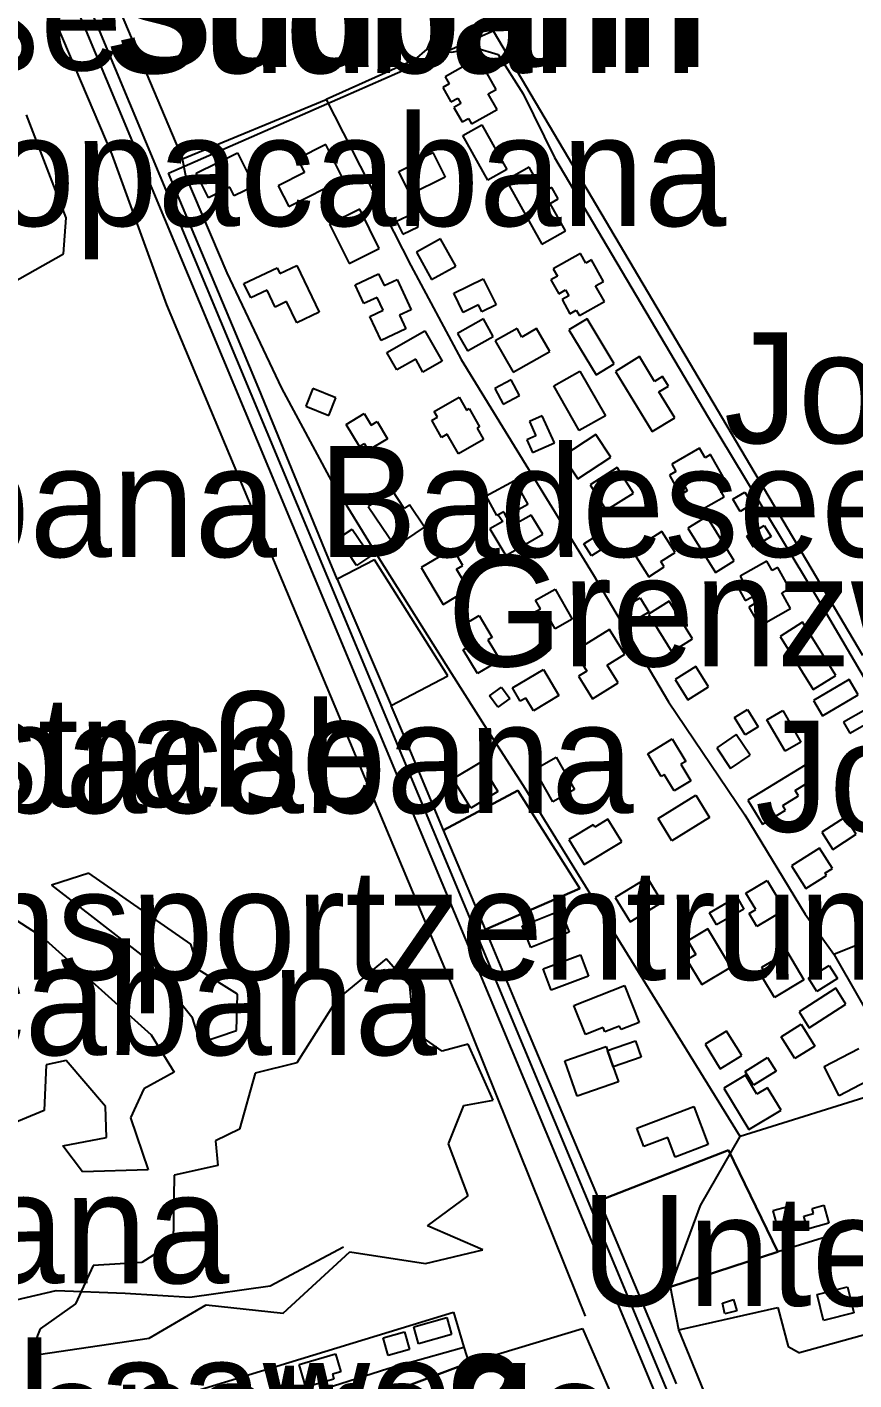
# Model space of a CAD drawing. Extents: x -3657 to 4700, y -7332 to 8131.
# Drawn here: x 1628 to 1952, y -2071 to -1541 of the extents above; entities that cross this region are included whole.
import ezdxf

# ---------------------------------------------------------------- set-up
doc = ezdxf.new("R2010")
doc.units = 0
for name, color, linetype in [('OSM_BUILDING_DETACHED', 9, 'CONTINUOUS'), ('OSM_BUILDING_GARAGE', 9, 'CONTINUOUS'), ('OSM_BUILDING_HOUSE', 9, 'CONTINUOUS'), ('OSM_BUILDING_YES', 9, 'CONTINUOUS'), ('OSM_HIGHWAY_LIVING_STREET', 8, 'CONTINUOUS'), ('OSM_HIGHWAY_PATH', 8, 'CONTINUOUS'), ('OSM_HIGHWAY_RESIDENTIAL', 8, 'CONTINUOUS'), ('OSM_HIGHWAY_SERVICE', 8, 'CONTINUOUS'), ('OSM_HIGHWAY_TRACK', 8, 'CONTINUOUS'), ('OSM_HIGHWAY_UNCLASSIFIED', 8, 'CONTINUOUS'), ('OSM_LABELS', 8, 'CONTINUOUS'), ('OSM_LANDUSE_FOREST', 3, 'CONTINUOUS'), ('OSM_LANDUSE_GRASS', 3, 'CONTINUOUS'), ('OSM_LANDUSE_RESIDENTIAL', 3, 'CONTINUOUS'), ('OSM_RAILWAY_RAIL', 5, 'CONTINUOUS')]:
    doc.layers.add(name, color=color, linetype=linetype)

msp = doc.modelspace()

# ---------------------------------------------------------------- linework, layer by layer
at = {"layer": 'OSM_BUILDING_DETACHED'}
for p, q in [((1752.877707, -1696.740732), (1759.931256, -1692.470847)), ((1759.931256, -1692.470847), (1762.714754, -1697.063197)), ((1758.133739, -1705.436175), (1752.877707, -1696.740732)), ((1762.714754, -1697.063197), (1765.073521, -1695.628783)), ((1765.073521, -1695.628783), (1769.131208, -1702.333837)), ((1760.02227, -1704.290868), (1758.133739, -1705.436175)), ((1761.599838, -1706.892829), (1760.02227, -1704.290868)), ((1769.131208, -1702.333837), (1761.599838, -1706.892829)), ((1870.967771, -1825.66013), (1880.592452, -1819.866874)), ((1880.592452, -1819.866874), (1885.871237, -1828.640154)), ((1876.299647, -1834.522366), (1870.967771, -1825.66013)), ((1885.871237, -1828.640154), (1883.922031, -1829.807701)), ((1883.922031, -1829.807701), (1887.820444, -1836.301485)), ((1877.467654, -1833.821838), (1876.299647, -1834.522366)), ((1881.312976, -1840.215546), (1877.467654, -1833.821838)), ((1887.820444, -1836.301485), (1881.312976, -1840.215546)), ((1940.016707, -1948.141342), (1953.645984, -1941.024866)), ((1945.95534, -1959.527702), (1940.016707, -1948.141342)), ((1959.584617, -1952.400107), (1945.95534, -1959.527702))]:
    msp.add_line(p, q, dxfattribs=at)
at = {"layer": 'OSM_BUILDING_GARAGE'}
for p, q in [((1904.346985, -1726.073954), (1908.981091, -1723.249603)), ((1907.221496, -1730.799738), (1904.346985, -1726.073954)), ((1908.981091, -1723.249603), (1911.855602, -1727.975387)), ((1911.855602, -1727.975387), (1907.221496, -1730.799738)), ((1909.792628, -1740.462577), (1916.626228, -1736.292767)), ((1916.626228, -1736.292767), (1919.28079, -1740.640489)), ((1749.889429, -1741.28542), (1755.29715, -1737.693824)), ((1756.980901, -1751.949013), (1749.889429, -1741.28542)), ((1755.29715, -1737.693824), (1762.381037, -1748.357417)), ((1845.97697, -1743.47596), (1851.354354, -1740.062275)), ((1851.354354, -1740.062275), (1854.342631, -1744.754701)), ((1912.44719, -1744.810299), (1909.792628, -1740.462577)), ((1919.28079, -1740.640489), (1912.44719, -1744.810299)), ((1848.972833, -1748.179505), (1845.97697, -1743.47596)), ((1854.342631, -1744.754701), (1848.972833, -1748.179505)), ((1762.381037, -1748.357417), (1756.980901, -1751.949013)), ((1808.995137, -1802.998604), (1813.697503, -1799.540442)), ((1813.697503, -1799.540442), (1816.958821, -1803.999358)), ((1812.26404, -1807.446401), (1808.995137, -1802.998604)), ((1816.958821, -1803.999358), (1812.26404, -1807.446401)), ((1933.949138, -1913.515242), (1942.041758, -1908.522589)), ((1942.041758, -1908.522589), (1945.234816, -1913.693153)), ((1937.142196, -1918.685806), (1933.949138, -1913.515242)), ((1945.234816, -1913.693153), (1937.142196, -1918.685806)), ((1909.13278, -1949.998297), (1917.930755, -1944.549746)), ((1917.930755, -1944.549746), (1921.237581, -1949.898222)), ((1912.439605, -1955.335653), (1909.13278, -1949.998297)), ((1921.237581, -1949.898222), (1912.439605, -1955.335653))]:
    msp.add_line(p, q, dxfattribs=at)
at = {"layer": 'OSM_BUILDING_HOUSE'}
for p, q in [((1842.108895, -1924.189955), (1861.866417, -1916.361832)), ((1861.866417, -1916.361832), (1867.592685, -1930.828292)), ((1846.598896, -1935.520718), (1842.108895, -1924.189955)), ((1853.493172, -1932.796442), (1846.598896, -1935.520718)), ((1854.183358, -1934.542202), (1853.493172, -1932.796442)), ((1859.985471, -1932.240467), (1854.183358, -1934.542202)), ((1860.531552, -1933.630404), (1859.985471, -1932.240467)), ((1867.592685, -1930.828292), (1860.531552, -1933.630404)), ((1923.255047, -1936.488113), (1931.089796, -1931.584417)), ((1931.089796, -1931.584417), (1936.406503, -1940.06859)), ((1855.290689, -1941.847709), (1866.151638, -1938.08932)), ((1866.151638, -1938.08932), (1868.358716, -1944.471909)), ((1928.571755, -1944.983406), (1923.255047, -1936.488113)), ((1838.544198, -1945.884085), (1854.744608, -1940.27986)), ((1854.744608, -1940.27986), (1855.290689, -1941.847709)), ((1857.497767, -1948.230298), (1855.290689, -1941.847709)), ((1855.290689, -1941.847709), (1857.497767, -1948.230298)), ((1936.406503, -1940.06859), (1928.571755, -1944.983406)), ((1843.314824, -1959.683375), (1838.544198, -1945.884085)), ((1868.358716, -1944.471909), (1857.497767, -1948.230298)), ((1857.497767, -1948.230298), (1859.515234, -1954.079151)), ((1859.515234, -1954.079151), (1843.314824, -1959.683375)), ((1866.690134, -1972.170565), (1889.00362, -1963.697512)), ((1889.00362, -1963.697512), (1894.691966, -1978.675469)), ((1869.443294, -1979.420475), (1866.690134, -1972.170565)), ((1878.794935, -1975.873356), (1869.443294, -1979.420475)), ((1881.737706, -1983.601404), (1878.794935, -1975.873356)), ((1894.691966, -1978.675469), (1881.737706, -1983.601404)), ((1932.15162, -2006.70771), (1935.921098, -2005.651358)), ((1933.569915, -2011.778198), (1932.15162, -2006.70771)), ((1935.352263, -2003.616491), (1939.880187, -2002.359988)), ((1935.921098, -2005.651358), (1935.352263, -2003.616491)), ((1939.880187, -2002.359988), (1941.859731, -2009.465344)), ((1941.859731, -2009.465344), (1933.569915, -2011.778198)), ((1937.316639, -2037.308553), (1949.178736, -2034.361888)), ((1939.849849, -2047.505128), (1937.316639, -2037.308553)), ((1949.178736, -2034.361888), (1951.711946, -2044.558463)), ((1779.362646, -2049.973656), (1792.256231, -2046.348701)), ((1792.256231, -2046.348701), (1794.122008, -2052.987038)), ((1951.711946, -2044.558463), (1939.849849, -2047.505128)), ((1767.394366, -2054.26578), (1775.797949, -2051.930686)), ((1769.320819, -2061.215463), (1767.394366, -2054.26578)), ((1775.797949, -2051.930686), (1777.731987, -2058.880369)), ((1781.228424, -2056.611993), (1779.362646, -2049.973656)), ((1794.122008, -2052.987038), (1781.228424, -2056.611993)), ((1777.731987, -2058.880369), (1769.320819, -2061.215463)), ((1734.492973, -2064.751461), (1748.789682, -2060.62613)), ((1737.048936, -2073.602577), (1734.492973, -2064.751461)), ((1748.789682, -2060.62613), (1750.799565, -2067.586932)), ((1748.061574, -2070.422403), (1737.048936, -2073.602577)), ((1750.799565, -2067.586932), (1747.515493, -2068.532089)), ((1747.515493, -2068.532089), (1748.061574, -2070.422403))]:
    msp.add_line(p, q, dxfattribs=at)
at = {"layer": 'OSM_BUILDING_YES'}
for p, q in [((1802.480084, -1554.53354), (1791.687396, -1560.638142)), ((1804.58098, -1558.26969), (1802.480084, -1554.53354)), ((1791.687396, -1560.638142), (1793.295302, -1563.484732)), ((1806.77289, -1557.024307), (1804.58098, -1558.26969)), ((1811.611776, -1565.586316), (1806.77289, -1557.024307)), ((1793.295302, -1563.484732), (1790.769676, -1564.919147)), ((1790.769676, -1564.919147), (1793.924812, -1570.501132)), ((1808.540069, -1567.320957), (1811.611776, -1565.586316)), ((1811.983415, -1573.414439), (1808.540069, -1567.320957)), ((1793.924812, -1570.501132), (1796.571789, -1569.01112)), ((1797.785303, -1571.168301), (1795.115572, -1572.680552)), ((1795.115572, -1572.680552), (1798.3238, -1578.340374)), ((1796.571789, -1569.01112), (1797.785303, -1571.168301)), ((1798.3238, -1578.340374), (1800.819087, -1576.939318)), ((1800.819087, -1576.939318), (1802.017432, -1579.052022)), ((1802.017432, -1579.052022), (1811.983415, -1573.414439)), ((1798.627178, -1583.588775), (1806.052366, -1579.441204)), ((1806.052366, -1579.441204), (1815.813568, -1596.943285)), ((1744.951945, -1587.213729), (1733.82554, -1592.806834)), ((1751.762791, -1600.746152), (1744.951945, -1587.213729)), ((1808.395964, -1601.090856), (1798.627178, -1583.588775)), ((1694.234652, -1598.455536), (1710.397139, -1590.438382)), ((1710.397139, -1590.438382), (1716.843931, -1603.437069)), ((1733.82554, -1592.806834), (1736.525608, -1598.16643)), ((1777.527207, -1593.162658), (1781.440789, -1591.238986)), ((1778.53594, -1595.208645), (1777.527207, -1593.162658)), ((1781.440789, -1591.238986), (1782.108221, -1592.584444)), ((1782.108221, -1592.584444), (1786.818172, -1590.26047)), ((1786.818172, -1590.26047), (1791.62672, -1600.023385)), ((1699.012863, -1608.085017), (1694.234652, -1598.455536)), ((1736.525608, -1598.16643), (1726.332092, -1603.303635)), ((1773.499858, -1597.688291), (1778.53594, -1595.208645)), ((1777.959521, -1606.750678), (1773.499858, -1597.688291)), ((1815.813568, -1596.943285), (1808.395964, -1601.090856)), ((1824.596374, -1596.053726), (1815.532942, -1601.101976)), ((1830.06477, -1605.883358), (1824.596374, -1596.053726)), ((1707.408861, -1603.915207), (1699.012863, -1608.085017)), ((1709.085027, -1607.295533), (1707.408861, -1603.915207)), ((1716.843931, -1603.437069), (1709.085027, -1607.295533)), ((1726.332092, -1603.303635), (1730.44287, -1611.476462)), ((1730.44287, -1611.476462), (1751.762791, -1600.746152)), ((1791.62672, -1600.023385), (1777.959521, -1606.750678)), ((1815.532942, -1601.101976), (1829.465598, -1626.131954)), ((1833.401933, -1604.026402), (1830.06477, -1605.883358)), ((1835.889637, -1608.496438), (1833.401933, -1604.026402)), ((1832.825514, -1610.20884), (1835.889637, -1608.496438)), ((1758.239921, -1612.510575), (1746.438499, -1618.348309)), ((1765.847136, -1627.922192), (1758.239921, -1612.510575)), ((1778.725551, -1614.423128), (1772.665567, -1617.291957)), ((1781.099488, -1619.449139), (1778.725551, -1614.423128)), ((1838.794485, -1620.928031), (1832.825514, -1610.20884)), ((1746.438499, -1618.348309), (1754.045714, -1633.748806)), ((1772.665567, -1617.291957), (1775.039503, -1622.317968)), ((1775.039503, -1622.317968), (1781.099488, -1619.449139)), ((1789.851956, -1624.085967), (1780.409302, -1629.28989)), ((1795.798174, -1634.860755), (1789.851956, -1624.085967)), ((1829.465598, -1626.131954), (1838.794485, -1620.928031)), ((1754.045714, -1633.748806), (1765.847136, -1627.922192)), ((1780.409302, -1629.28989), (1786.35552, -1640.075797)), ((1844.619352, -1629.856984), (1833.985937, -1635.872629)), ((1846.727832, -1633.582014), (1844.619352, -1629.856984)), ((1712.892427, -1641.632526), (1725.854271, -1635.41673)), ((1725.854271, -1635.41673), (1726.954018, -1637.718465)), ((1726.954018, -1637.718465), (1733.643513, -1634.516051)), ((1733.643513, -1634.516051), (1742.388397, -1652.763139)), ((1786.35552, -1640.075797), (1795.798174, -1634.860755)), ((1833.985937, -1635.872629), (1835.601427, -1638.719219)), ((1848.912157, -1632.34775), (1846.727832, -1633.582014)), ((1853.66003, -1640.742967), (1848.912157, -1632.34775)), ((1715.577326, -1647.236751), (1712.892427, -1641.632526)), ((1756.396897, -1642.077306), (1765.589264, -1637.785182)), ((1765.589264, -1637.785182), (1767.735667, -1642.388652)), ((1767.735667, -1642.388652), (1772.832425, -1640.009081)), ((1772.832425, -1640.009081), (1778.376666, -1651.873579)), ((1795.039728, -1645.402034), (1806.606031, -1639.708854)), ((1806.606031, -1639.708854), (1811.604191, -1649.87207)), ((1835.601427, -1638.719219), (1833.068217, -1640.142514)), ((1833.068217, -1640.142514), (1836.139924, -1645.579946)), ((1850.595907, -1642.477608), (1853.66003, -1640.742967)), ((1721.963443, -1644.167771), (1715.577326, -1647.236751)), ((1725.148916, -1650.806108), (1721.963443, -1644.167771)), ((1759.847827, -1649.460649), (1756.396897, -1642.077306)), ((1798.725776, -1652.896573), (1795.039728, -1645.402034)), ((1836.139924, -1645.579946), (1838.779317, -1644.078815)), ((1840.091428, -1646.402789), (1837.421698, -1647.90392)), ((1838.779317, -1644.078815), (1840.091428, -1646.402789)), ((1854.039253, -1648.582209), (1850.595907, -1642.477608)), ((1729.600995, -1648.671165), (1725.148916, -1650.806108)), ((1733.582837, -1656.977426), (1729.600995, -1648.671165)), ((1765.012845, -1647.047719), (1759.847827, -1649.460649)), ((1762.168672, -1654.47554), (1767.356444, -1652.062611)), ((1767.356444, -1652.062611), (1765.012845, -1647.047719)), ((1778.376666, -1651.873579), (1773.833574, -1653.997402)), ((1804.725085, -1649.938787), (1798.725776, -1652.896573)), ((1806.037197, -1652.618585), (1804.725085, -1649.938787)), ((1811.604191, -1649.87207), (1806.037197, -1652.618585)), ((1837.421698, -1647.90392), (1840.531327, -1653.419189)), ((1840.531327, -1653.419189), (1843.026615, -1652.007013)), ((1843.026615, -1652.007013), (1844.22496, -1654.130836)), ((1844.22496, -1654.130836), (1854.039253, -1648.582209)), ((1742.388397, -1652.763139), (1733.582837, -1656.977426)), ((1766.560075, -1663.882631), (1762.168672, -1654.47554)), ((1773.833574, -1653.997402), (1776.321277, -1659.31252)), ((1806.643954, -1655.442936), (1796.549036, -1661.147236)), ((1810.504445, -1662.270305), (1806.643954, -1655.442936)), ((1847.213238, -1655.465175), (1840.152104, -1659.74618)), ((1857.87699, -1673.056213), (1847.213238, -1655.465175)), ((1776.321277, -1659.31252), (1766.560075, -1663.882631)), ((1768.827829, -1668.563938), (1783.73888, -1660.157601)), ((1783.73888, -1660.157601), (1790.43596, -1672.044339)), ((1796.549036, -1661.147236), (1800.401942, -1667.974605)), ((1800.401942, -1667.974605), (1810.504445, -1662.270305)), ((1819.818163, -1659.179086), (1811.285644, -1664.049424)), ((1821.737032, -1662.537173), (1819.818163, -1659.179086)), ((1827.486054, -1659.256922), (1821.737032, -1662.537173)), ((1832.597981, -1668.196994), (1827.486054, -1659.256922)), ((1840.152104, -1659.74618), (1850.815857, -1677.337217)), ((1811.285644, -1664.049424), (1818.31644, -1676.358702)), ((1818.31644, -1676.358702), (1832.597981, -1668.196994)), ((1772.695905, -1675.424665), (1768.827829, -1668.563938)), ((1780.143846, -1671.221496), (1772.695905, -1675.424665)), ((1782.97285, -1676.247507), (1780.143846, -1671.221496)), ((1790.43596, -1672.044339), (1782.97285, -1676.247507)), ((1850.815857, -1677.337217), (1857.87699, -1673.056213)), ((1867.789881, -1670.209623), (1858.339642, -1675.96952)), ((1873.683008, -1679.894701), (1867.789881, -1670.209623)), ((1834.22864, -1681.67382), (1844.422156, -1675.858325)), ((1844.422156, -1675.858325), (1854.395723, -1693.360406)), ((1858.339642, -1675.96952), (1872.704612, -1699.576203)), ((1876.800221, -1677.993267), (1873.683008, -1679.894701)), ((1879.067975, -1681.729417), (1876.800221, -1677.993267)), ((1739.885525, -1682.685693), (1737.048936, -1689.635376)), ((1748.903449, -1686.355126), (1739.885525, -1682.685693)), ((1817.512487, -1679.316487), (1811.141539, -1682.707932)), ((1811.141539, -1682.707932), (1814.410442, -1688.845892)), ((1820.78139, -1685.443328), (1817.512487, -1679.316487)), ((1844.194622, -1699.164781), (1834.22864, -1681.67382)), ((1875.374343, -1683.975554), (1879.067975, -1681.729417)), ((1881.578432, -1694.172129), (1875.374343, -1683.975554)), ((1746.066861, -1693.315928), (1748.903449, -1686.355126)), ((1787.417344, -1691.670243), (1797.110286, -1686.132736)), ((1797.110286, -1686.132736), (1799.992381, -1691.169866)), ((1814.410442, -1688.845892), (1820.78139, -1685.443328)), ((1737.048936, -1689.635376), (1746.066861, -1693.315928)), ((1786.401026, -1695.139525), (1788.661196, -1693.849664)), ((1788.661196, -1693.849664), (1787.417344, -1691.670243)), ((1799.992381, -1691.169866), (1801.06179, -1690.558294)), ((1801.06179, -1690.558294), (1805.096724, -1697.630291)), ((1829.700716, -1693.416004), (1824.65705, -1695.662141)), ((1834.418251, -1703.979522), (1829.700716, -1693.416004)), ((1854.395723, -1693.360406), (1844.194622, -1699.164781)), ((1872.704612, -1699.576203), (1881.578432, -1694.172129)), ((1790.231179, -1701.855699), (1786.401026, -1695.139525)), ((1805.096724, -1697.630291), (1804.133497, -1698.186266)), ((1804.133497, -1698.186266), (1806.674292, -1702.634063)), ((1824.65705, -1695.662141), (1827.121999, -1701.188529)), ((1792.491349, -1700.565838), (1790.231179, -1701.855699)), ((1796.875168, -1708.238287), (1792.491349, -1700.565838)), ((1806.674292, -1702.634063), (1796.875168, -1708.238287)), ((1827.121999, -1701.188529), (1823.617978, -1702.756378)), ((1823.617978, -1702.756378), (1825.870563, -1707.804627)), ((1825.870563, -1707.804627), (1834.418251, -1703.979522)), ((1850.618661, -1700.643674), (1837.740245, -1709.150086)), ((1856.511787, -1709.583746), (1850.618661, -1700.643674)), ((1837.740245, -1709.150086), (1843.633372, -1718.079039)), ((1843.633372, -1718.079039), (1856.511787, -1709.583746)), ((1891.309296, -1706.092225), (1880.372503, -1712.274663)), ((1893.410192, -1709.817255), (1891.309296, -1706.092225)), ((1895.602101, -1708.582992), (1893.410192, -1709.817255)), ((1900.524417, -1717.289555), (1895.602101, -1708.582992)), ((1859.037413, -1713.675719), (1848.457089, -1720.380773)), ((1865.355269, -1723.638785), (1859.037413, -1713.675719)), ((1881.980409, -1715.121253), (1879.447198, -1716.555668)), ((1880.372503, -1712.274663), (1881.980409, -1715.121253)), ((1807.690609, -1724.728495), (1818.824599, -1718.646133)), ((1818.824599, -1718.646133), (1824.019955, -1728.153299)), ((1848.457089, -1720.380773), (1854.767361, -1730.343839)), ((1879.447198, -1716.555668), (1882.693348, -1722.293326)), ((1882.693348, -1722.293326), (1885.33274, -1720.792195)), ((1885.33274, -1720.792195), (1886.47041, -1722.804823)), ((1897.45271, -1719.024195), (1900.524417, -1717.289555)), ((1900.90364, -1725.117677), (1897.45271, -1719.024195)), ((1770.883218, -1722.537955), (1761.539162, -1728.820468)), ((1775.676598, -1729.65443), (1770.883218, -1722.537955)), ((1811.892401, -1732.423184), (1807.690609, -1724.728495)), ((1854.767361, -1730.343839), (1865.355269, -1723.638785)), ((1886.47041, -1722.804823), (1883.800679, -1724.317074)), ((1883.800679, -1724.317074), (1887.084751, -1730.132569)), ((1890.778384, -1730.833097), (1900.90364, -1725.117677)), ((1761.539162, -1728.820468), (1772.180161, -1744.632387)), ((1777.724403, -1728.264494), (1775.676598, -1729.65443)), ((1783.579607, -1736.959937), (1777.724403, -1728.264494)), ((1814.592469, -1730.944292), (1812.362638, -1732.167436)), ((1814.592469, -1730.944292), (1812.362638, -1732.167436)), ((1815.586034, -1732.756769), (1814.592469, -1730.944292)), ((1815.586034, -1732.756769), (1814.592469, -1730.944292)), ((1824.019955, -1728.153299), (1815.586034, -1732.756769)), ((1887.084751, -1730.132569), (1889.580039, -1728.720393)), ((1889.580039, -1728.720393), (1890.778384, -1730.833097)), ((1772.180161, -1744.632387), (1783.579607, -1736.959937)), ((1814.198077, -1734.780516), (1809.108904, -1737.627107)), ((1812.362638, -1732.167436), (1811.892401, -1732.423184)), ((1812.362638, -1732.167436), (1814.198077, -1734.780516)), ((1817.861372, -1736.504038), (1815.586034, -1732.756769)), ((1825.385158, -1732.334228), (1817.861372, -1736.504038)), ((1829.913081, -1739.695332), (1825.385158, -1732.334228)), ((1894.123131, -1732.745649), (1886.735866, -1737.304641)), ((1904.877897, -1750.181014), (1894.123131, -1732.745649)), ((1809.108904, -1737.627107), (1815.419176, -1748.101669)), ((1815.419176, -1748.101669), (1829.913081, -1739.695332)), ((1876.504427, -1738.6501), (1864.869864, -1746.10016)), ((1881.760459, -1746.867405), (1876.504427, -1738.6501)), ((1886.735866, -1737.304641), (1897.498216, -1754.740006)), ((1791.740487, -1747.089795), (1782.244742, -1752.738497)), ((1792.47618, -1748.324059), (1791.740487, -1747.089795)), ((1795.426535, -1746.567179), (1792.47618, -1748.324059)), ((1798.649931, -1751.982372), (1795.426535, -1746.567179)), ((1864.869864, -1746.10016), (1871.453176, -1756.39681)), ((1876.147958, -1750.459001), (1881.760459, -1746.867405)), ((1782.244742, -1752.738497), (1790.837936, -1767.193838)), ((1796.162228, -1753.461264), (1798.649931, -1751.982372)), ((1871.453176, -1756.39681), (1877.482823, -1752.538346)), ((1877.482823, -1752.538346), (1876.147958, -1750.459001)), ((1897.498216, -1754.740006), (1904.877897, -1750.181014)), ((1917.589455, -1750.26997), (1907.130482, -1756.18554)), ((1919.697935, -1753.995), (1917.589455, -1750.26997)), ((1921.889844, -1752.760736), (1919.697935, -1753.995)), ((1926.539119, -1760.989161), (1921.889844, -1752.760736)), ((1800.803919, -1761.267148), (1796.162228, -1753.461264)), ((1907.130482, -1756.18554), (1908.745973, -1759.03213)), ((1790.837936, -1767.193838), (1800.803919, -1761.267148)), ((1827.03857, -1765.559272), (1834.729214, -1761.200431)), ((1834.729214, -1761.200431), (1841.40354, -1772.987093)), ((1908.745973, -1759.03213), (1906.212763, -1760.466545)), ((1906.212763, -1760.466545), (1909.185871, -1765.726065)), ((1923.474997, -1762.723802), (1926.539119, -1760.989161)), ((1926.918342, -1768.817284), (1923.474997, -1762.723802)), ((1828.949855, -1768.939598), (1827.03857, -1765.559272)), ((1861.418934, -1768.583774), (1868.025, -1764.614115)), ((1864.771266, -1774.176879), (1861.418934, -1768.583774)), ((1868.025, -1764.614115), (1871.384916, -1770.20722)), ((1879.356185, -1765.892857), (1871.233227, -1770.963346)), ((1888.57889, -1780.659543), (1879.356185, -1765.892857)), ((1909.185871, -1765.726065), (1911.832848, -1764.224933)), ((1913.235974, -1766.715699), (1910.566243, -1768.22795)), ((1910.566243, -1768.22795), (1913.577275, -1773.565307)), ((1911.832848, -1764.224933), (1913.235974, -1766.715699)), ((1917.270907, -1774.265835), (1926.918342, -1768.817284)), ((1797.512262, -1776.033834), (1804.960203, -1771.597157)), ((1804.960203, -1771.597157), (1810.019039, -1780.103569)), ((1826.386307, -1770.396251), (1828.949855, -1768.939598)), ((1828.403773, -1773.954489), (1826.386307, -1770.396251)), ((1831.953301, -1771.941861), (1828.403773, -1773.954489)), ((1834.698876, -1776.78996), (1831.953301, -1771.941861)), ((1841.40354, -1772.987093), (1834.698876, -1776.78996)), ((1871.384916, -1770.20722), (1864.771266, -1774.176879)), ((1871.233227, -1770.963346), (1880.463516, -1785.741151)), ((1913.577275, -1773.565307), (1916.080147, -1772.153131)), ((1916.080147, -1772.153131), (1917.270907, -1774.265835)), ((1801.759561, -1783.172549), (1797.512262, -1776.033834)), ((1856.026382, -1777.023469), (1842.290922, -1785.574359)), ((1862.033275, -1786.686308), (1856.026382, -1777.023469)), ((1931.628293, -1774.210237), (1922.784811, -1779.747745)), ((1944.650813, -1795.003689), (1931.628293, -1774.210237)), ((1798.771283, -1784.951667), (1801.759561, -1783.172549)), ((1810.019039, -1780.103569), (1808.418718, -1781.048725)), ((1808.418718, -1781.048725), (1813.151422, -1788.999163)), ((1880.463516, -1785.741151), (1888.57889, -1780.659543)), ((1922.784811, -1779.747745), (1935.807331, -1800.552316)), ((1804.315524, -1794.258683), (1798.771283, -1784.951667)), ((1813.151422, -1788.999163), (1804.315524, -1794.258683)), ((1842.290922, -1785.574359), (1847.091886, -1793.291287)), ((1855.07074, -1791.02291), (1862.033275, -1786.686308)), ((1817.997892, -1799.918505), (1830.110277, -1792.701954)), ((1830.110277, -1792.701954), (1836.170262, -1802.887409)), ((1847.091886, -1793.291287), (1843.913997, -1795.270557)), ((1843.913997, -1795.270557), (1849.420316, -1804.110553)), ((1859.363545, -1797.916996), (1855.07074, -1791.02291)), ((1889.868248, -1791.46769), (1881.661861, -1796.560418)), ((1894.843655, -1799.484844), (1889.868248, -1791.46769)), ((1935.807331, -1800.552316), (1944.650813, -1795.003689)), ((1821.099937, -1805.133547), (1817.997892, -1799.918505)), ((1849.420316, -1804.110553), (1859.363545, -1797.916996)), ((1881.661861, -1796.560418), (1886.637268, -1804.577572)), ((1886.637268, -1804.577572), (1894.843655, -1799.484844)), ((1949.800662, -1796.560418), (1935.905929, -1804.811081)), ((1953.35019, -1802.542705), (1949.800662, -1796.560418)), ((1823.276678, -1803.843685), (1821.099937, -1805.133547)), ((1826.234617, -1808.802979), (1823.276678, -1803.843685)), ((1836.170262, -1802.887409), (1826.234617, -1808.802979)), ((1935.905929, -1804.811081), (1939.455457, -1810.793368)), ((1939.455457, -1810.793368), (1953.35019, -1802.542705)), ((1904.961326, -1811.41606), (1910.0505, -1808.280363)), ((1910.0505, -1808.280363), (1914.244707, -1815.085493)), ((1917.680468, -1812.327858), (1923.823882, -1808.79186)), ((1923.823882, -1808.79186), (1930.869846, -1821.06778)), ((1956.353637, -1808.324841), (1947.616337, -1813.295254)), ((1909.147949, -1818.221189), (1904.961326, -1811.41606)), ((1914.244707, -1815.085493), (1909.147949, -1818.221189)), ((1924.734017, -1824.592659), (1917.680468, -1812.327858)), ((1947.616337, -1813.295254), (1950.073703, -1817.620737)), ((1950.073703, -1817.620737), (1958.818587, -1812.661443)), ((1905.666681, -1818.165592), (1897.983622, -1823.413993)), ((1911.135078, -1826.171627), (1905.666681, -1818.165592)), ((1930.869846, -1821.06778), (1924.734017, -1824.592659)), ((1826.629009, -1831.864807), (1835.116022, -1827.016708)), ((1835.116022, -1827.016708), (1842.32126, -1839.637332)), ((1897.983622, -1823.413993), (1903.444434, -1831.420027)), ((1903.444434, -1831.420027), (1911.135078, -1826.171627)), ((1794.713596, -1835.545359), (1805.36218, -1829.029336)), ((1805.36218, -1829.029336), (1812.339884, -1840.460175)), ((1833.834248, -1844.485431), (1826.629009, -1831.864807)), ((1932.599104, -1830.196883), (1910.209774, -1843.807142)), ((1935.936267, -1835.678793), (1932.599104, -1830.196883)), ((1801.6913, -1846.965078), (1794.713596, -1835.545359)), ((1928.768951, -1840.037634), (1935.936267, -1835.678793)), ((1812.339884, -1840.460175), (1801.6913, -1846.965078)), ((1842.32126, -1839.637332), (1833.834248, -1844.485431)), ((1875.116471, -1850.979215), (1889.868248, -1841.916828)), ((1889.868248, -1841.916828), (1895.222878, -1850.634511)), ((1923.85422, -1845.953204), (1930.065894, -1842.172577)), ((1930.065894, -1842.172577), (1928.768951, -1840.037634)), ((1910.209774, -1843.807142), (1915.920873, -1853.203113)), ((1915.920873, -1853.203113), (1924.931213, -1847.732323)), ((1924.931213, -1847.732323), (1923.85422, -1845.953204)), ((1849.609927, -1853.436623), (1840.129351, -1859.1854)), ((1850.2091, -1854.415138), (1849.609927, -1853.436623)), ((1855.41204, -1851.268322), (1850.2091, -1854.415138)), ((1860.789423, -1860.141677), (1855.41204, -1851.268322)), ((1880.471101, -1859.696897), (1875.116471, -1850.979215)), ((1895.222878, -1850.634511), (1880.471101, -1859.696897)), ((1948.276185, -1850.456599), (1939.114156, -1856.33881)), ((1952.614497, -1857.206131), (1948.276185, -1850.456599)), ((1939.114156, -1856.33881), (1943.452468, -1863.099462)), ((1943.452468, -1863.099462), (1952.614497, -1857.206131)), ((1840.129351, -1859.1854), (1846.098322, -1869.037271)), ((1846.098322, -1869.037271), (1860.789423, -1860.141677)), ((1938.295034, -1862.643563), (1927.343072, -1869.593246)), ((1943.308363, -1870.538402), (1938.295034, -1862.643563)), ((1870.854004, -1874.274552), (1858.271382, -1881.99148)), ((1876.663701, -1883.770599), (1870.854004, -1874.274552)), ((1927.343072, -1869.593246), (1932.955573, -1878.444362)), ((1932.955573, -1878.444362), (1940.949596, -1873.373873)), ((1940.342839, -1872.417597), (1943.308363, -1870.538402)), ((1940.949596, -1873.373873), (1940.342839, -1872.417597)), ((1909.428574, -1880.190122), (1917.688053, -1875.219709)), ((1917.688053, -1875.219709), (1924.612666, -1886.717264)), ((1858.271382, -1881.99148), (1864.088664, -1891.476407)), ((1864.088664, -1891.476407), (1876.663701, -1883.770599)), ((1895.162202, -1887.951528), (1905.894215, -1881.735732)), ((1905.894215, -1881.735732), (1908.624621, -1886.461516)), ((1913.281481, -1886.58383), (1909.428574, -1880.190122)), ((1821.820461, -1892.999778), (1836.875617, -1886.995252)), ((1836.875617, -1886.995252), (1840.250702, -1895.468305)), ((1897.892608, -1892.677312), (1895.162202, -1887.951528)), ((1908.624621, -1886.461516), (1897.892608, -1892.677312)), ((1910.664841, -1888.162798), (1913.281481, -1886.58383)), ((1913.736548, -1893.266645), (1910.664841, -1888.162798)), ((1924.612666, -1886.717264), (1913.736548, -1893.266645)), ((1825.195546, -1901.472831), (1821.820461, -1892.999778)), ((1840.250702, -1895.468305), (1825.195546, -1901.472831)), ((1894.56303, -1894.200683), (1886.705528, -1898.893109)), ((1903.520279, -1909.223117), (1894.56303, -1894.200683)), ((1886.705528, -1898.893109), (1889.868248, -1904.185987)), ((1830.057186, -1909.890287), (1844.702781, -1904.386138)), ((1844.702781, -1904.386138), (1847.842748, -1912.770236)), ((1889.868248, -1904.185987), (1886.333889, -1906.298691)), ((1886.333889, -1906.298691), (1892.128418, -1916.017127)), ((1915.700924, -1909.245356), (1925.659322, -1903.285308)), ((1925.659322, -1903.285308), (1932.159205, -1914.171292)), ((1833.197153, -1918.263265), (1830.057186, -1909.890287)), ((1892.128418, -1916.017127), (1903.520279, -1909.223117)), ((1917.680468, -1912.558965), (1915.700924, -1909.245356)), ((1847.842748, -1912.770236), (1833.197153, -1918.263265)), ((1916.072562, -1913.515242), (1917.680468, -1912.558965)), ((1920.592901, -1921.087616), (1916.072562, -1913.515242)), ((1932.159205, -1914.171292), (1920.592901, -1921.087616)), ((1944.61289, -1917.462661), (1930.217583, -1926.680721)), ((1948.609902, -1923.711816), (1944.61289, -1917.462661)), ((1930.217583, -1926.680721), (1934.222178, -1932.929876)), ((1934.222178, -1932.929876), (1948.609902, -1923.711816)), ((1901.866866, -1934.208617), (1893.478452, -1939.379182)), ((1907.782746, -1943.826979), (1901.866866, -1934.208617)), ((1893.478452, -1939.379182), (1899.394332, -1948.986423)), ((1899.394332, -1948.986423), (1907.782746, -1943.826979)), ((1909.223794, -1951.499429), (1900.842964, -1956.536559)), ((1913.691041, -1958.960608), (1909.223794, -1951.499429)), ((1900.842964, -1956.536559), (1910.588997, -1972.782137)), ((1917.93834, -1956.403125), (1913.691041, -1958.960608)), ((1923.217125, -1965.198643), (1917.93834, -1956.403125)), ((1910.588997, -1972.782137), (1923.217125, -1965.198643)), ((1925.89444, -2002.98268), (1919.963391, -2004.606125)), ((1919.963391, -2004.606125), (1921.897429, -2011.644764)), ((1927.828477, -2010.021318), (1925.89444, -2002.98268)), ((1921.897429, -2011.644764), (1927.828477, -2010.021318)), ((1900.221038, -2040.67776), (1904.62761, -2039.243345)), ((1901.214603, -2044.858689), (1900.221038, -2040.67776)), ((1905.83354, -2043.757859), (1901.214603, -2044.858689)), ((1904.62761, -2039.243345), (1905.83354, -2043.757859))]:
    msp.add_line(p, q, dxfattribs=at)
at = {"layer": 'OSM_HIGHWAY_LIVING_STREET'}
msp.add_line((2155.627775, -1998.323612), (1930.384441, -2060.114633), dxfattribs=at)
at = {"layer": 'OSM_HIGHWAY_PATH'}
for p, q in [((1891.703688, -2002.471183), (1907.221496, -1975.506413)), ((1879.925019, -2034.373007), (1891.703688, -2002.471183)), ((1883.178753, -2051.130083), (1879.925019, -2034.373007)), ((1883.178753, -2051.130083), (1921.905013, -2042.467998)), ((1921.905013, -2042.467998), (1925.977869, -2057.723942)), ((1947.441895, -2207.703659), (1883.178753, -2051.130083)), ((1925.977869, -2057.723942), (1930.384441, -2060.114633))]:
    msp.add_line(p, q, dxfattribs=at)
at = {"layer": 'OSM_HIGHWAY_RESIDENTIAL'}
for p, q in [((1784.459404, -1549.896712), (1779.696363, -1554.077641)), ((1784.459404, -1549.896712), (1794.152346, -1551.0309)), ((1794.152346, -1551.0309), (1803.723936, -1549.396335)), ((1803.723936, -1549.396335), (1812.362638, -1551.942699)), ((1779.696363, -1554.077641), (1745.058127, -1569.589333)), ((1812.362638, -1551.942699), (1822.230022, -1567.309837)), ((1822.230022, -1567.309837), (1834.494096, -1592.273098)), ((1688.789009, -1592.762356), (1745.058127, -1569.589333)), ((1745.058127, -1569.589333), (1778.24773, -1634.53829)), ((1690.161796, -1599.434052), (1688.789009, -1592.762356)), ((1834.494096, -1592.273098), (1894.669212, -1693.871903)), ((1706.293945, -1637.396), (1690.161796, -1599.434052)), ((1778.24773, -1634.53829), (1797.959745, -1671.36605)), ((1727.659373, -1682.507781), (1706.293945, -1637.396)), ((1797.959745, -1671.36605), (1849.556836, -1755.451653)), ((1747.303128, -1718.913), (1727.659373, -1682.507781)), ((1894.669212, -1693.871903), (1937.354561, -1764.680832)), ((1765.733369, -1748.980109), (1747.303128, -1718.913)), ((1794.319204, -1794.358758), (1765.733369, -1748.980109)), ((1849.556836, -1755.451653), (1879.128651, -1805.333697)), ((1937.354561, -1764.680832), (1958.917185, -1801.308441)), ((1808.16843, -1816.197442), (1794.319204, -1794.358758)), ((1879.128651, -1805.333697), (1908.988675, -1849.55592)), ((1822.358958, -1838.191798), (1808.16843, -1816.197442)), ((1907.221496, -1975.506413), (1822.358958, -1838.191798)), ((1908.988675, -1849.55592), (1932.614273, -1888.407427)), ((1943.84686, -1904.13039), (2007.844545, -1878.355406)), ((1932.614273, -1888.407427), (1943.84686, -1904.13039)), ((1943.84686, -1904.13039), (1972.84984, -1954.97983)), ((1972.84984, -1954.97983), (1907.221496, -1975.506413)), ((1769.229806, -2066.31931), (1799.013986, -2057.924093)), ((1706.695922, -2086.200963), (1769.229806, -2066.31931))]:
    msp.add_line(p, q, dxfattribs=at)
at = {"layer": 'OSM_HIGHWAY_SERVICE'}
for p, q in [((1643.251903, -1615.90202), (1627.734095, -1575.593859)), ((1642.174909, -1629.923701), (1643.251903, -1615.90202)), ((1616.956575, -1644.145532), (1642.174909, -1629.923701)), ((2064.659745, -1977.096501), (1925.689659, -2019.40617)), ((1921.973273, -2020.684912), (1879.925019, -2034.373007)), ((1925.689659, -2019.40617), (1921.973273, -2020.684912))]:
    msp.add_line(p, q, dxfattribs=at)
at = {"layer": 'OSM_HIGHWAY_TRACK'}
for p, q in [((1582.894759, -1406.900036), (1661.105725, -1591.072193)), ((1618.374869, -1426.092281), (1688.789009, -1592.762356)), ((1661.105725, -1591.072193), (1682.493906, -1649.972146)), ((1682.493906, -1649.972146), (1797.777718, -1924.923841)), ((1797.777718, -1924.923841), (1843.17072, -2037.742214)), ((1723.154203, -2033.917108), (1751.838636, -2018.650045)), ((1594.589998, -2046.126311), (1639.345905, -2035.751824)), ((1639.345905, -2035.751824), (1666.399679, -2036.763698)), ((1666.399679, -2036.763698), (1691.625597, -2038.398264)), ((1691.625597, -2038.398264), (1723.154203, -2033.917108)), ((1843.17072, -2037.742214), (1846.424454, -2045.826085))]:
    msp.add_line(p, q, dxfattribs=at)
at = {"layer": 'OSM_HIGHWAY_UNCLASSIFIED'}
msp.add_line((1788.312311, -1540.789847), (1784.459404, -1549.896712), dxfattribs=at)
at = {"layer": 'OSM_LANDUSE_FOREST'}
for p, q in [((1764.004112, -1749.691756), (1749.411608, -1757.27525)), ((1792.741636, -1795.226079), (1764.004112, -1749.691756)), ((1749.411608, -1757.27525), (1770.473658, -1806.768112)), ((1770.473658, -1806.768112), (1792.741636, -1795.226079)), ((1790.99721, -1855.616043), (1820.121542, -1840.026515)), ((1820.121542, -1840.026515), (1844.399402, -1878.444362)), ((1807.463076, -1894.400834), (1790.99721, -1855.616043)), ((1844.399402, -1878.444362), (1807.463076, -1894.400834)), ((1852.04454, -2000.536391), (1902.579806, -1980.799292)), ((1902.579806, -1980.799292), (1921.973273, -2020.684912)), ((1867.994662, -2038.431622), (1852.04454, -2000.536391)), ((1921.973273, -2020.684912), (1867.994662, -2038.431622))]:
    msp.add_line(p, q, dxfattribs=at)
at = {"layer": 'OSM_LANDUSE_GRASS'}
for p, q in [((1652.125722, -1872.395358), (1637.555972, -1877.121142)), ((1692.027574, -1900.216328), (1652.125722, -1872.395358)), ((1637.555972, -1877.121142), (1673.718684, -1905.108905)), ((1614.180662, -1884.704636), (1633.84717, -1897.369738)), ((1633.84717, -1897.369738), (1676.570441, -1935.631912)), ((1695.288892, -1910.390664), (1692.027574, -1900.216328)), ((1673.718684, -1905.108905), (1692.437135, -1928.704469)), ((1768.524451, -1905.920628), (1749.396439, -1921.788144)), ((1777.876092, -1916.495266), (1768.524451, -1905.920628)), ((1710.336463, -1919.753277), (1695.288892, -1910.390664)), ((1779.506751, -1934.408768), (1777.876092, -1916.495266)), ((1709.934487, -1933.997347), (1710.336463, -1919.753277)), ((1749.396439, -1921.788144), (1733.529746, -1946.617971)), ((1692.437135, -1928.704469), (1695.690868, -1938.878804)), ((1676.570441, -1935.631912), (1685.520106, -1950.276284)), ((1695.690868, -1938.878804), (1709.934487, -1933.997347)), ((1790.489051, -1942.136816), (1779.506751, -1934.408768)), ((1800.659814, -1939.290226), (1790.489051, -1942.136816)), ((1810.4286, -1961.273463), (1800.659814, -1939.290226)), ((1635.47783, -1947.429694), (1634.666292, -1965.343197)), ((1643.206396, -1945.806248), (1635.47783, -1947.429694)), ((1658.671113, -1963.708631), (1643.206396, -1945.806248)), ((1733.529746, -1946.617971), (1717.253492, -1950.687706)), ((1685.520106, -1950.276284), (1673.718684, -1956.792307)), ((1717.253492, -1950.687706), (1711.155585, -1972.659823)), ((1673.718684, -1956.792307), (1668.432314, -1968.189787)), ((1659.073089, -1975.917834), (1658.671113, -1963.708631)), ((1792.931248, -1978.364123), (1799.036739, -1963.30833)), ((1799.036739, -1963.30833), (1810.4286, -1961.273463)), ((1634.666292, -1965.343197), (1615.947842, -1973.071244)), ((1668.432314, -1968.189787), (1675.349343, -1988.538459)), ((1711.155585, -1972.659823), (1701.79636, -1977.140979)), ((1641.985297, -1979.175846), (1659.073089, -1975.917834)), ((1649.713864, -1989.350182), (1641.985297, -1979.175846)), ((1701.79636, -1977.140979), (1702.607897, -1986.903893)), ((1800.659814, -1998.712794), (1792.931248, -1978.364123)), ((1675.349343, -1988.538459), (1649.713864, -1989.350182)), ((1685.520106, -1990.573326), (1685.110545, -2017.026599)), ((1702.607897, -1986.903893), (1685.520106, -1990.573326)), ((1784.793121, -2010.510576), (1800.659814, -1998.712794)), ((1806.355744, -2019.873189), (1784.793121, -2010.510576)), ((1685.110545, -2017.026599), (1672.907146, -2024.765766)), ((1728.243377, -2044.703016), (1754.280832, -2020.684912)), ((1754.280832, -2020.684912), (1783.981583, -2025.166067)), ((1783.981583, -2025.166067), (1806.355744, -2019.873189)), ((1653.786719, -2025.97779), (1646.869691, -2041.044703)), ((1672.907146, -2024.765766), (1653.786719, -2025.97779)), ((1646.869691, -2041.044703), (1633.035633, -2050.807617)), ((1675.758904, -2054.47705), (1698.133065, -2041.445005)), ((1698.133065, -2041.445005), (1728.243377, -2044.703016)), ((1633.035633, -2050.807617), (1628.970362, -2061.393375)), ((1628.970362, -2061.393375), (1675.758904, -2054.47705)), ((1800.894932, -2064.151009), (1845.506734, -2050.596347)), ((1845.506734, -2050.596347), (1860.061315, -2084.188334)), ((1684.458281, -2107.672703), (1800.894932, -2064.151009))]:
    msp.add_line(p, q, dxfattribs=at)
at = {"layer": 'OSM_LANDUSE_RESIDENTIAL'}
for p, q in [((1751.633855, -1568.532982), (1810.421016, -1542.691281)), ((1810.421016, -1542.691281), (1955.064278, -1787.07549)), ((1683.290274, -1598.433297), (1751.633855, -1568.532982)), ((1708.34175, -1658.078256), (1683.290274, -1598.433297)), ((1718.671786, -1682.685693), (1708.34175, -1658.078256)), ((1744.512046, -1745.766575), (1718.671786, -1682.685693)), ((1749.411608, -1757.27525), (1744.512046, -1745.766575)), ((1764.004112, -1749.691756), (1749.411608, -1757.27525)), ((1792.741636, -1795.226079), (1764.004112, -1749.691756)), ((1770.473658, -1806.768112), (1792.741636, -1795.226079)), ((1775.433895, -1818.410221), (1770.473658, -1806.768112)), ((1790.99721, -1855.616043), (1775.433895, -1818.410221)), ((1820.121542, -1840.026515), (1790.99721, -1855.616043)), ((1844.399402, -1878.444362), (1820.121542, -1840.026515)), ((1807.463076, -1894.400834), (1844.399402, -1878.444362)), ((1821.873552, -1928.8935), (1807.463076, -1894.400834)), ((1852.04454, -2000.536391), (1821.873552, -1928.8935)), ((1902.579806, -1980.799292), (1852.04454, -2000.536391)), ((1921.973273, -2020.684912), (1902.579806, -1980.799292)), ((1879.925019, -2034.373007), (1921.973273, -2020.684912)), ((1867.994662, -2038.431622), (1879.925019, -2034.373007)), ((1882.207942, -2072.368314), (1867.994662, -2038.431622)), ((1680.021371, -2079.295758), (1794.87287, -2044.213758)), ((1794.87287, -2044.213758), (1799.013986, -2057.924093)), ((1799.013986, -2057.924093), (1800.894932, -2064.151009)), ((1800.894932, -2064.151009), (1684.458281, -2107.672703))]:
    msp.add_line(p, q, dxfattribs=at)
at = {"layer": 'OSM_RAILWAY_RAIL'}
for p, q in [((1464.888125, -1084.579302), (1889.215985, -2100.467272)), ((1460.51189, -1086.425138), (1884.83975, -2102.168554))]:
    msp.add_line(p, q, dxfattribs=at)

# ---------------------------------------------------------------- texts
at = {"layer": 'OSM_LABELS'}
for s, p in [('Feldkirchenstraße', (1200.662653, -1558.113145)), ('Südbahn', (1658.025546, -1559.227455)), ('Südbahn', (1662.131255, -1556.801237)), ('Copacabana', (1572.540492, -1619.085344)), ('Johann-Puch-Gasse', (1900.825679, -1704.084606)), ('Copacabana Badesee', (1396.535162, -1748.632771)), ('Grenzweg', (1792.48743, -1791.450904)), ('Feldkirchenstraße', (1302.947857, -1846.423445)), ('Copacabana', (1536.259525, -1848.870106)), ('Josef-Ressel-Straße', (1913.015854, -1856.17848)), ('Tauchsportzentrum Copacabana', (1478.271941, -1914.136922)), ('Copacabana', (1459.147132, -1943.616046)), ('Copacabana', (1377.913488, -2032.930602)), ('Untere Bahnstraße', (1844.797587, -2041.784149)), ('Laaweg', (1623.405818, -2097.497209)), ('Feldkirchenstraße', (1393.783679, -2105.942338))]:
    msp.add_text(s, height=43.418293, dxfattribs=at).set_placement(p)

doc.saveas('drawing.dxf')
